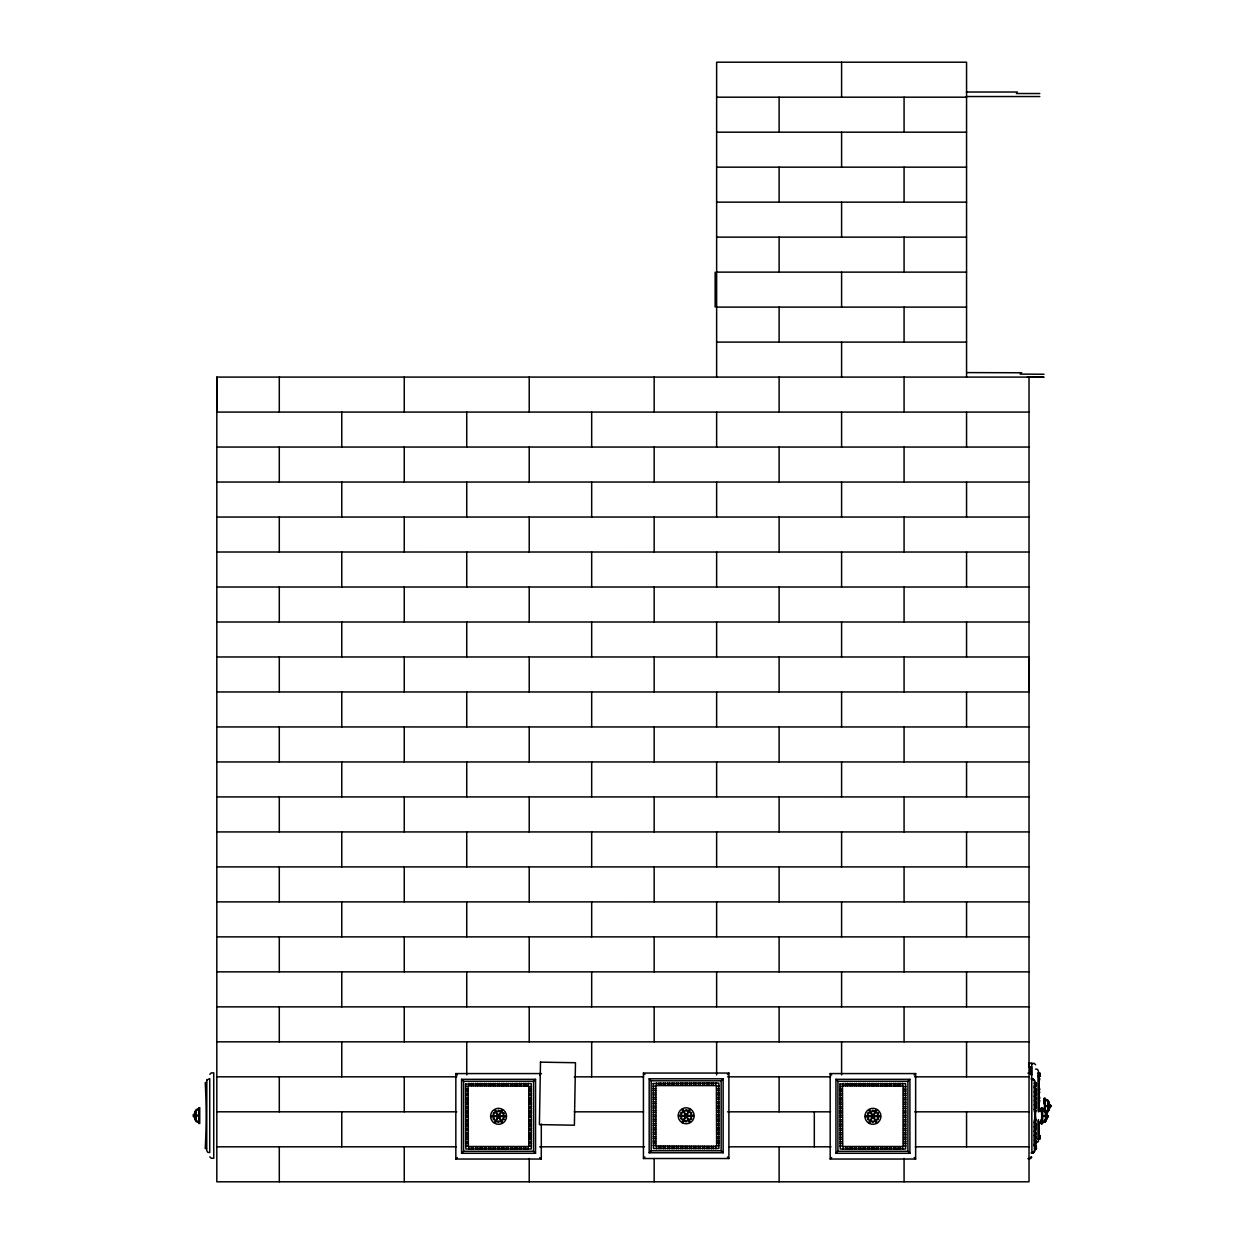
<?xml version="1.0" encoding="UTF-8"?>
<svg xmlns="http://www.w3.org/2000/svg" width="1244" height="1244" viewBox="0 0 1244 1244"><rect width="100%" height="100%" fill="white"/><g stroke="black" fill="none" stroke-linecap="round" stroke-linejoin="round"><path stroke-width="1.5" d="M1034.386 1145.397L1034.386 1146.362L1034.51 1120.657M1034.51 1111.156L1034.51 1086.416C1035.039 1083.928 1037.885 1086.587 1034.355 1087.163M1034.837 1147.901L1034.837 1148.865M1035.552 1083.913C1035.739 1080.569 1035.708 1088.904 1034.821 1085.452M1035.91 1147.901C1035.661 1153.001 1036.361 1139.551 1035.568 1148.896M1036.003 1083.913C1035.692 1080.896 1037.247 1088.002 1034.946 1085.421M1036.345 1147.901L1036.345 1148.865L1034.495 1148.896M1036.345 1148.865L1036.345 1145.584L1034.806 1144.014M1041.71 1117.983L1041.71 1113.831M1047.153 1116.428C1047.184 1121.139 1047.184 1110.674 1047.153 1115.386M1034.697 1117.065L1034.681 1119.802M1036.33 1145.662L1035.475 1146.393M1041.694 1117.33L1041.663 1123.907L1041.694 1118.651M1039.875 1138.042L1039.86 1139.006L1037.978 1139.037M1044.494 1108.109L1044.494 1103.972M1041.648 1120.657L1041.694 1119.787M1042.643 1122.834C1042.736 1124.327 1042.752 1107.487 1042.643 1108.979M1034.402 1082.949C1033.36 1084.737 1036.532 1081.129 1036.345 1083.913M1034.821 1146.362L1035.708 1145.413M1041.648 1111.172L1041.694 1112.043M1044.462 1110.052L1044.416 1107.471M1049.656 1105.527C1049.812 1100.816 1049.812 1111.281 1049.656 1106.569M1043.98 1102.044L1044.229 1098.048L1044.416 1104.625M1044.058 1103.304L1044.229 1100.567L1044.385 1103.304M1044.416 1111.701L1044.385 1108.777M1045.426 1111.701L1045.224 1098.048L1045.084 1099.121M1038.351 1139.006L1038.289 1120.315M1039.766 1136.503L1039.875 1135.725L1039.766 1139.037L1039.206 1136.534M1033.982 1080.398L1032.551 1078.983L1034.852 1080.927L1034.852 1150.902L1033.857 1152.628L1031.043 1152.893M468.102 1086.556L468.366 1146.501L528.762 1146.501L528.762 1086.105L469.066 1085.81L465.567 1086.634M716.622 1145.537L716.357 1085.592L655.961 1085.592L655.961 1145.988L715.658 1146.284L719.156 1145.46M842.468 1086.556L842.717 1146.501L903.113 1146.501L903.113 1086.105L843.432 1085.81L839.933 1086.634M1034.806 1092.185L1036.019 1090.646L1035.132 1086.603M1036.019 1093.056L1035.723 1090.77M1034.806 1095.902L1035.381 1097.317M1035.381 1101.686L1034.806 1100.271M1035.381 1106.056L1034.806 1104.656M1034.806 1109.679L1035.723 1108.264M1038.678 1082.311L1039.253 1080.912M1039.253 1087.443L1039.253 1085.281M1034.355 1122.15C1037.605 1119.258 1033.919 1114.888 1036.33 1110.597L1034.93 1110.426M1039.175 1091.828L1038.678 1090.413M1036.019 1123.674L1034.806 1122.15M1039.253 1096.197L1038.678 1094.782M1035.381 1127.919L1035.381 1125.758M1034.806 1131.542L1036.345 1128.09L1034.355 1127.173M1039.253 1104.936L1039.253 1102.775M1036.019 1136.798L1034.635 1135.585L1036.019 1134.388L1035.459 1130.329M1038.678 1108.559L1039.253 1107.144M1038.631 1108.233L1039.004 1107.347M1038.678 1126.053L1039.253 1124.638M1038.631 1125.727L1039.004 1124.84M1038.678 1130.423L1039.253 1129.023M1039.875 1135.725L1038.678 1134.155M1034.417 1119.802L1034.479 1150.902L1033.002 1152.83M1045.069 1120.937L1044.665 1121.357A10.263 8.397 61 0 1 1043.265 1122.29A10.263 8.35 61.4 0 0 1044.68 1121.357L1045.084 1120.937A8.864 8.397 81 0 0 1046.344 1118.76L1046.328 1118.589A8.864 4.603 -21.5 0 1 1045.458 1119.755M1046.779 1118.76L1046.764 1118.589A8.864 4.603 -21.5 0 1 1045.535 1120.144L1045.1 1120.595A10.263 6.686 -41.5 0 1 1043.281 1122.508A10.263 8.35 61.4 0 0 1045.131 1121.357L1045.52 1120.937A8.864 8.397 81 0 0 1046.779 1118.76L1046.779 1118.589A8.864 4.572 -21.8 0 1 1045.504 1120.144L1045.131 1120.595A10.263 6.64 -41.9 0 1 1043.234 1122.508A10.263 8.397 61 0 0 1045.1 1121.357L1045.504 1120.937M1046.328 1118.76L1046.344 1118.589A8.864 4.572 -21.8 0 1 1045.426 1119.755M1031.82 1157.169L1029.006 1158.646M1034.355 1151.415L1033.422 1152.628M209.816 1074.318L211.231 1072.903L213.735 1072.841L213.735 1158.304L211.231 1158.242L209.816 1156.827M1038.584 1077.288L1039.875 1076.371L1039.766 1073.059L1039.611 1075.562M1034.355 1091.532L1035.583 1090.646M1034.355 1095.902L1036.019 1095.015M1034.355 1100.271L1036.345 1099.354L1036.33 1097.472L1035.272 1097.317M1038.584 1090.413L1039.875 1089.495L1039.175 1087.443M1034.355 1104.656L1036.345 1103.723L1036.33 1101.857L1034.355 1100.924M1034.355 1109.026L1036.019 1108.14L1035.894 1106.227M1034.355 1126.52L1035.692 1125.633M1034.355 1130.889L1035.272 1130.127M1034.355 1135.259L1036.345 1134.341L1035.692 1132.429M1034.355 1144.014L1036.345 1143.081L1036.33 1141.214L1034.355 1140.281M1030.949 1157.169L1029.534 1158.568M1033.982 1151.415L1032.038 1152.893M1045.535 1119.382L1045.489 1117.75M1049.267 1108.731L1049.267 1108.902A8.864 8.49 79.8 0 1 1048.008 1111.063L1047.588 1111.498A10.263 8.553 59.7 0 1 1046.67 1112.152M195.308 1111.032L196.552 1109.353M1039.004 1076.729L1038.678 1077.942M1035.459 1086.603L1035.459 1088.36M1034.806 1095.606L1035.723 1095.14M1035.459 1095.342L1035.723 1097.317M1035.459 1108.466L1035.459 1110.239M541.296 1073.572L455.833 1073.572L455.833 1159.035L457.31 1157.558M461.571 1153.297L463.577 1151.291L463.577 1081.316L461.571 1079.325L461.571 1153.297L535.542 1153.297L535.542 1079.325L461.571 1079.325M463.577 1081.316L533.552 1081.316L535.542 1079.325M539.818 1075.049L540.705 1074.163M643.428 1158.522L728.891 1158.522L728.891 1073.059L643.428 1073.059L643.428 1158.522L644.905 1157.044M649.181 1152.768L651.172 1150.778L721.147 1150.778L723.153 1152.768L649.181 1152.768L649.181 1078.797L723.153 1078.797L723.153 1152.768M721.147 1150.778L721.147 1080.803L723.153 1078.797M727.413 1074.536L728.891 1073.059M830.183 1159.035L915.646 1159.035L915.646 1073.572L830.183 1073.572L830.183 1159.035L831.661 1157.558M835.937 1153.297L837.927 1151.291L837.927 1081.316L835.937 1079.325L835.937 1153.297L909.908 1153.297L909.908 1079.325L835.937 1079.325M837.927 1081.316L907.902 1081.316L909.908 1079.325M914.169 1075.049L915.646 1073.572M1045.473 1112.338L1045.489 1114.064M195.961 1119.149L195.961 1117.392L195.899 1119.056M1030.452 1158.382L1031.385 1157.169L1029.97 1158.568M1035.723 1099.525L1036.019 1101.811M1038.911 1098.607L1039.875 1098.234L1039.175 1096.197M1035.723 1103.894L1035.723 1106.056M1035.723 1121.388L1035.459 1123.348M1035.723 1134.512L1035.723 1136.674L1034.355 1135.912M1035.91 1136.845L1035.723 1141.043M1035.723 1143.252L1035.459 1145.226M1048.288 1103.957L1047.93 1102.573M1039.175 1080.912L1039.875 1078.875L1038.584 1077.942M1039.175 1085.281L1039.175 1083.073M1039.175 1094.036L1039.797 1091.983M1039.175 1102.775L1039.875 1100.738L1038.584 1099.805M1039.175 1107.144L1039.175 1104.936M1039.253 1111.53L1039.175 1109.321M1039.175 1124.638L1039.175 1122.43M1039.175 1129.023L1039.175 1126.815M1039.175 1133.393L1039.175 1131.185M1035.272 1099.525L1035.894 1097.472M1034.93 1108.264L1036.345 1108.093L1036.33 1106.227L1034.355 1105.294M1035.708 1138.882L1036.33 1136.845L1035.241 1136.798M1035.272 1143.252L1035.272 1141.043M1035.241 1090.646L1036.345 1090.599L1036.345 1088.733L1034.93 1088.562M1035.241 1095.015L1036.345 1094.984L1036.345 1093.103L1035.241 1093.056M1035.241 1121.264L1035.91 1119.351M1035.241 1125.633L1036.345 1125.587L1036.345 1123.721L1035.241 1123.674M1032.427 1152.893L1033.375 1152.83M1030.405 1158.568L1027.902 1158.646M1035.568 1145.662L1036.003 1146.377L1035.241 1145.537M966.417 92.025L1017.452 92.025M1016.379 93.533L1039.797 93.533M966.417 96.534L1039.797 96.534M716.637 97.188L966.557 97.188M716.637 132.175L966.557 132.175M716.637 167.162L966.557 167.162M716.637 202.15L966.557 202.15M716.637 237.137L966.557 237.137M716.637 272.125L966.557 272.125M716.637 307.113L966.557 307.113M716.637 342.1L966.557 342.1M966.604 372.594L1021.651 372.765M1020.096 374.086L1043.996 374.257M1043.529 377.087L216.814 377.087L216.814 1181.8L1029.021 1181.8L1029.021 377.087M1027.326 377.259L1043.996 377.259M216.814 412.075L1029.021 412.075M216.814 447.047L1029.021 447.062M216.814 482.034L1029.021 482.05M216.814 517.038L1029.021 517.038M216.814 552.009L1029.021 552.025M216.814 587.012L1029.021 587.012M216.814 622L1029.021 622M216.814 656.972L1029.021 656.987M216.814 691.959L1029.021 691.975M216.814 726.947L1029.021 726.962M216.814 761.95L1029.021 761.95M216.814 796.922L1029.021 796.938M216.814 831.925L1029.021 831.925M216.814 866.897L1029.021 866.912M216.814 901.884L1029.021 901.9M216.814 936.872L1029.021 936.887M216.814 971.859L1029.021 971.875M216.814 1006.862L1029.021 1006.862M216.814 1041.834L1029.021 1041.85M1028.866 1066.808L1031.603 1066.808L1031.603 1074.458M1035.521 1069.062L1037.512 1069.327L1038.445 1071.053L1038.445 1111.872M1027.902 1073.168L1029.892 1073.168M1037.978 1073.059L1039.844 1073.059L1039.875 1074.054M1037.978 1075.562L1039.673 1075.562M1039.875 1076.371L1039.129 1075.562M216.814 1076.822L456.735 1076.822M574.277 1076.837L643.583 1076.837M727.569 1076.837L830.634 1076.837M914.651 1076.837L1029.021 1076.837M1031.043 1078.921L1033.484 1079.186L1034.479 1080.927L1034.479 1112.027M649.181 1078.797L651.172 1080.803L721.147 1080.803M206.488 1082.591L205.244 1082.591C206.457 1105.916 206.457 1125.245 205.244 1148.554L206.488 1148.554M653.178 1086.105L655.697 1086.105M716.622 1086.105L719.156 1086.105M529.027 1086.634L531.546 1086.634M903.377 1086.634L905.912 1086.634M653.178 1088.609L655.666 1088.609M716.653 1088.609L719.156 1088.609M465.567 1089.122L468.071 1089.122M529.058 1089.122L531.546 1089.122M839.933 1089.122L842.437 1089.122M903.408 1089.122L905.912 1089.122M653.178 1090.49L655.666 1090.49M716.653 1090.49L719.156 1090.49M465.567 1091.004L468.071 1091.004M529.058 1091.004L531.546 1091.004M839.933 1091.004L842.437 1091.004M903.408 1091.004L905.912 1091.004M653.178 1092.978L655.666 1092.978M716.653 1092.978L719.156 1092.978M465.567 1093.507L468.071 1093.507M529.058 1093.507L531.546 1093.507M839.933 1093.507L842.437 1093.507M903.408 1093.507L905.912 1093.507M653.178 1094.86L655.666 1094.86M716.653 1094.86L719.156 1094.86M465.567 1095.373L468.071 1095.373M529.058 1095.373L531.546 1095.373M839.933 1095.373L842.437 1095.373M903.408 1095.373L905.912 1095.373M653.178 1097.363L655.666 1097.363M716.653 1097.363L719.156 1097.363M465.567 1097.877L468.071 1097.877M529.058 1097.877L531.546 1097.877M839.933 1097.877L842.437 1097.877M903.408 1097.877L905.912 1097.877M653.178 1099.229L655.666 1099.229M716.653 1099.229L719.156 1099.229M465.567 1099.743L468.071 1099.743M529.058 1099.743L531.546 1099.743M839.933 1099.743L842.437 1099.743M903.408 1099.743L905.912 1099.743M653.178 1101.733L655.666 1101.733M716.653 1101.733L719.156 1101.733M465.567 1102.246L468.071 1102.246M529.058 1102.246L531.546 1102.246M839.933 1102.246L842.437 1102.246M903.408 1102.246L905.912 1102.246M653.178 1103.599L655.666 1103.599M716.653 1103.599L719.156 1103.599M465.567 1104.128L468.071 1104.128M529.058 1104.128L531.546 1104.128M839.933 1104.128L842.437 1104.128M903.408 1104.128L905.912 1104.128M653.178 1106.103L655.666 1106.103M716.653 1106.103L719.156 1106.103M465.567 1106.616L468.071 1106.616M529.058 1106.616L531.546 1106.616M839.933 1106.616L842.437 1106.616M903.408 1106.616L905.912 1106.616M653.178 1107.984L655.666 1107.984M716.653 1107.984L719.156 1107.984M465.567 1108.497L468.071 1108.497M529.058 1108.497L531.546 1108.497M839.933 1108.497L842.437 1108.497M903.408 1108.497L905.912 1108.497M653.178 1110.472L655.666 1110.472M716.653 1110.472L719.156 1110.472M465.567 1111.001L468.071 1111.001M529.058 1111.001L531.546 1111.001M839.933 1111.001L842.437 1111.001M903.408 1111.001L905.912 1111.001M216.814 1111.809L456.735 1111.809M574.277 1111.825L643.49 1111.825M727.569 1111.825L830.634 1111.825M914.76 1111.825L1029.021 1111.825M653.178 1112.354L655.666 1112.354M716.653 1112.354L719.156 1112.354M465.567 1112.867L468.071 1112.867M529.058 1112.867L531.546 1112.867M839.933 1112.867L842.437 1112.867M903.408 1112.867L905.912 1112.867M653.178 1114.857L655.666 1114.857M716.653 1114.857L719.156 1114.857M465.567 1115.37L468.071 1115.37M529.058 1115.37L531.546 1115.37M839.933 1115.37L842.437 1115.37M903.408 1115.37L905.912 1115.37M653.178 1116.723L655.666 1116.723M716.653 1116.723L719.156 1116.723M465.567 1117.236L468.071 1117.236M529.058 1117.236L531.546 1117.236M839.933 1117.236L842.437 1117.236M903.408 1117.236L905.912 1117.236M653.178 1119.227L655.666 1119.227M716.653 1119.227L719.156 1119.227M465.567 1119.74L468.071 1119.74M529.058 1119.74L531.546 1119.74M839.933 1119.74L842.437 1119.74M903.408 1119.74L905.912 1119.74M653.178 1121.093L655.666 1121.093M716.653 1121.093L719.156 1121.093M465.567 1121.621L468.071 1121.621M529.058 1121.621L531.546 1121.621M839.933 1121.621L842.437 1121.621M903.408 1121.621L905.912 1121.621M653.178 1123.596L655.666 1123.596M716.653 1123.596L719.156 1123.596M465.567 1124.11L468.071 1124.11M529.058 1124.11L531.546 1124.11M839.933 1124.11L842.437 1124.11M903.408 1124.11L905.912 1124.11M653.178 1125.478L655.666 1125.478M716.653 1125.478L719.156 1125.478M465.567 1125.991L468.071 1125.991M529.058 1125.991L531.546 1125.991M839.933 1125.991L842.437 1125.991M903.408 1125.991L905.912 1125.991M653.178 1127.966L655.666 1127.966M716.653 1127.966L719.156 1127.966M465.567 1128.495L468.071 1128.495M529.058 1128.495L531.546 1128.495M839.933 1128.495L842.437 1128.495M903.408 1128.495L905.912 1128.495M653.178 1129.847L655.666 1129.847M716.653 1129.847L719.156 1129.847M465.567 1130.361L468.071 1130.361M529.058 1130.361L531.546 1130.361M839.933 1130.361L842.437 1130.361M903.408 1130.361L905.912 1130.361M653.178 1132.351L655.666 1132.351M716.653 1132.351L719.156 1132.351M465.567 1132.864L468.071 1132.864M529.058 1132.864L531.546 1132.864M839.933 1132.864L842.437 1132.864M903.408 1132.864L905.912 1132.864M653.178 1134.217L655.666 1134.217M716.653 1134.217L719.156 1134.217M465.567 1134.73L468.071 1134.73M529.058 1134.73L531.546 1134.73M839.933 1134.73L842.437 1134.73M903.408 1134.73L905.912 1134.73M653.178 1136.721L655.666 1136.721M716.653 1136.721L719.156 1136.721M465.567 1137.234L468.071 1137.234M529.058 1137.234L531.546 1137.234M839.933 1137.234L842.437 1137.234M903.408 1137.234L905.912 1137.234M653.178 1138.587L655.666 1138.587M716.653 1138.587L719.156 1138.587M465.567 1139.115L468.071 1139.115M529.058 1139.115L531.546 1139.115M839.933 1139.115L842.437 1139.115M903.408 1139.115L905.912 1139.115M653.178 1141.09L655.666 1141.09M716.653 1141.09L719.156 1141.09M465.567 1141.603L468.071 1141.603M529.058 1141.603L531.546 1141.603M839.933 1141.603L842.437 1141.603M903.408 1141.603L905.912 1141.603M653.178 1142.972L655.666 1142.972M716.653 1142.972L719.156 1142.972M1035.521 1143.034L1038.398 1141.557L1038.445 1119.647M465.567 1143.485L468.071 1143.485M529.058 1143.485L531.546 1143.485M839.933 1143.485L842.437 1143.485M903.408 1143.485L905.912 1143.485M653.178 1145.46L655.697 1145.46M465.567 1145.988L468.102 1145.988M529.027 1145.988L531.546 1145.988M839.933 1145.988L842.452 1145.988M903.377 1145.988L905.912 1145.988M216.814 1146.812L456.159 1146.797M539.663 1146.812L644.548 1146.812M729.139 1146.812L831.023 1146.812M915.335 1146.812L1029.021 1146.812M463.577 1151.291L533.552 1151.291L535.542 1153.297M837.927 1151.291L907.902 1151.291L909.908 1153.297M455.833 1159.035L541.296 1159.035L541.296 1124.078M1035.257 1085.437L1036.33 1085.437M1030.747 1063.309L1032.504 1064.304M1029.006 1073.168L1031.82 1074.66M1032.038 1078.921L1034.355 1080.398M1036.003 1097.472L1034.355 1096.555M1035.241 1101.811L1035.568 1103.723M1029.534 1073.245L1030.949 1074.66M1035.692 1088.687L1034.355 1087.8M1035.692 1093.056L1034.355 1092.185M1034.681 1109.679L1036.019 1110.55M1035.692 1110.55L1034.355 1109.679M1039.564 1122.554L1038.584 1121.684M1035.692 1123.674L1034.355 1122.788M1035.723 1127.919L1035.91 1123.721M1035.272 1132.304L1034.355 1131.542M1035.381 1145.413L1034.355 1144.667M1045.349 1111.498L1045.535 1111.669A8.864 4.603 21.5 0 1 1046.779 1113.224L1046.764 1113.224A8.864 8.413 -80.7 0 0 1045.504 1110.892L1045.131 1110.457A10.263 8.35 -61.4 0 0 1043.281 1109.306A10.263 6.64 41.9 0 1 1045.1 1111.219L1045.1 1111.219A10.263 6.686 41.5 0 0 1043.281 1109.306A10.263 8.397 -61 0 1 1045.1 1110.457L1045.504 1110.892M830.183 1073.572L831.661 1075.049M914.169 1157.558L915.646 1159.035M643.428 1073.059L644.905 1074.536M727.413 1157.044L728.891 1158.522M455.833 1073.572L457.31 1075.049M539.818 1157.558L541.296 1159.035M1045.069 1110.892L1044.68 1110.457A10.263 8.35 -61.4 0 0 1043.312 1109.524A10.263 8.397 -61 0 1 1044.665 1110.457L1045.084 1110.892A8.864 8.413 -80.7 0 1 1046.344 1113.1L1046.328 1113.224A8.864 4.603 21.5 0 0 1045.458 1112.058M1047.759 1101.64L1047.541 1101.36A10.263 6.469 43 0 0 1045.675 1099.447A10.263 8.553 -59.7 0 1 1047.588 1100.598L1048.132 1101.018A8.864 8.304 -81.7 0 1 1049.376 1103.195L1049.376 1103.195A8.864 4.681 20.5 0 0 1048.194 1101.811L1047.79 1101.36A10.263 6.842 40.4 0 0 1045.94 1099.447A10.263 8.195 -62.5 0 1 1047.743 1100.598L1048.008 1101.018A8.864 8.49 -79.8 0 1 1049.267 1103.195L1049.267 1103.195A8.864 4.494 22.7 0 0 1047.946 1101.811M1039.004 1095.995L1038.631 1095.109M1035.024 1127.733L1034.744 1126.846M1035.132 1145.226L1034.744 1144.34M196.552 1121.793L195.308 1120.113M1035.599 1064.786L1034.246 1063.387L1028.741 1063.309L1028.741 1067.196M1038.351 1073.059L1038.382 1110.892M1038.258 1075.562L1038.289 1076.558M1035.894 1082.918L1035.91 1083.913M1034.837 1082.918L1034.837 1083.913M1034.386 1085.421L1034.386 1086.416M1036.003 1148.865L1036.003 1147.901M1035.879 1085.452L1035.894 1086.23M1034.681 1112.027L1034.697 1114.748M1050.745 1106.04C1050.667 1103.133 1050.776 1108.855 1050.682 1106.04M1041.694 1113.178L1041.663 1107.906L1041.694 1114.484M1039.378 1073.059L1039.378 1075.562M1039.378 1136.534L1039.378 1139.037M1036.33 1082.918L1036.345 1086.23M1036.299 1082.918L1036.283 1085.421M1036.112 1146.393L1036.283 1148.896M1036.003 1093.103L1036.003 1094.984M1035.894 1101.857L1035.91 1103.723M1035.91 1128.09L1036.003 1129.972M1035.552 1093.103L1035.568 1094.984M1035.552 1119.351L1035.568 1121.217M1031.727 1063.309L1031.867 1152.893M1030.359 1066.808L1030.359 1074.458M1029.223 656.987L1029.223 691.975M966.557 377.087L966.557 62.2L716.637 62.2L716.637 377.087M966.557 412.075L966.557 447.062M966.557 482.05L966.557 517.038M966.557 552.025L966.557 587.012M966.557 622L966.557 656.987M966.557 691.975L966.557 726.962M966.557 761.95L966.557 796.938M966.557 831.925L966.557 866.912M966.557 901.9L966.557 936.887M966.557 971.875L966.557 1006.862M966.557 1041.85L966.557 1076.837M966.557 1111.825L966.557 1146.812M907.902 1081.316L907.902 1151.291M904.077 97.188L904.077 132.175M904.077 167.162L904.077 202.15M904.077 237.137L904.077 272.125M904.077 307.113L904.077 342.1M904.077 377.087L904.077 412.075M904.077 447.062L904.077 482.05M904.077 517.038L904.077 552.025M904.077 587.012L904.077 622M904.077 656.987L904.077 691.975M904.077 726.962L904.077 761.95M904.077 796.938L904.077 831.925M904.077 866.912L904.077 901.9M904.077 936.887L904.077 971.875M904.077 1006.862L904.077 1041.85M904.077 1158.475L904.077 1181.8M902.6 1083.322L902.6 1085.841M902.6 1146.766L902.6 1149.301M900.096 1083.322L900.096 1085.81M900.096 1146.797L900.096 1149.301M898.215 1083.322L898.215 1085.81M898.215 1146.797L898.215 1149.301M895.727 1083.322L895.727 1085.81M895.727 1146.797L895.727 1149.301M893.845 1083.322L893.845 1085.81M893.845 1146.797L893.845 1149.301M891.357 1083.322L891.357 1085.81M891.357 1146.797L891.357 1149.301M889.476 1083.322L889.476 1085.81M889.476 1146.797L889.476 1149.301M886.972 1083.322L886.972 1085.81M886.972 1146.797L886.972 1149.301M885.106 1083.322L885.106 1085.81M885.106 1146.797L885.106 1149.301M882.602 1083.322L882.602 1085.81M882.602 1146.797L882.602 1149.301M880.721 1083.322L880.721 1085.81M880.721 1146.797L880.721 1149.301M878.233 1083.322L878.233 1085.81M878.233 1146.797L878.233 1149.301M876.351 1083.322L876.351 1085.81M876.351 1146.797L876.351 1149.301M873.863 1083.322L873.863 1085.81M873.863 1146.797L873.863 1149.301M871.982 1083.322L871.982 1085.81M871.982 1146.797L871.982 1149.301M869.478 1083.322L869.478 1085.81M869.478 1146.797L869.478 1149.301M867.612 1083.322L867.612 1085.81M867.612 1146.797L867.612 1149.301M865.109 1083.322L865.109 1085.81M865.109 1146.797L865.109 1149.301M863.227 1083.322L863.227 1085.81M863.227 1146.797L863.227 1149.301M860.739 1083.322L860.739 1085.81M860.739 1146.797L860.739 1149.301M858.858 1083.322L858.858 1085.81M858.858 1146.797L858.858 1149.301M856.37 1083.322L856.37 1085.81M856.37 1146.797L856.37 1149.301M854.488 1083.322L854.488 1085.81M854.488 1146.797L854.488 1149.301M851.984 1083.322L851.984 1085.81M851.984 1146.797L851.984 1149.301M850.119 1083.322L850.119 1085.81M850.119 1146.797L850.119 1149.301M847.615 1083.322L847.615 1085.81M847.615 1146.797L847.615 1149.301M845.733 1083.322L845.733 1085.81M845.733 1146.797L845.733 1149.301M843.245 1083.322L843.245 1085.841M843.245 1146.766L843.245 1149.301M841.597 62.2L841.597 97.188M841.597 132.175L841.597 167.162M841.597 202.15L841.597 237.137M841.597 272.125L841.597 307.113M841.597 342.1L841.597 377.087M841.597 412.075L841.597 447.062M841.597 482.05L841.597 517.038M841.597 552.025L841.597 587.012M841.597 622L841.597 656.987M841.597 691.975L841.597 726.962M841.597 761.95L841.597 796.938M841.597 831.925L841.597 866.912M841.597 901.9L841.597 936.887M841.597 971.875L841.597 1006.862M841.597 1041.85L841.597 1074.894M814.307 1111.825L814.307 1146.812M779.117 97.188L779.117 132.175M779.117 167.162L779.117 202.15M779.117 237.137L779.117 272.125M779.117 307.113L779.117 342.1M779.117 377.087L779.117 412.075M779.117 447.062L779.117 482.05M779.117 517.022L779.117 552.025M779.117 587.012L779.117 622M779.117 656.987L779.117 691.975M779.117 726.962L779.117 761.95M779.117 796.938L779.117 831.925M779.117 866.912L779.117 901.9M779.117 936.887L779.117 971.875M779.117 1006.862L779.117 1041.85M779.117 1076.837L779.117 1111.825M779.117 1146.812L779.117 1181.8M716.637 412.075L716.637 447.062M716.637 482.05L716.637 517.038M716.637 552.025L716.637 587.012M716.637 622L716.637 656.987M716.637 691.975L716.637 726.962M716.637 761.95L716.637 796.938M716.637 831.925L716.637 866.912M716.637 901.9L716.637 936.887M716.637 971.875L716.637 1006.862M716.637 1041.85L716.637 1074.894M715.844 1082.793L715.844 1085.328M715.844 1146.253L715.844 1148.772M715.144 272.125L715.144 307.113M713.341 1082.793L713.341 1085.297M713.341 1146.284L713.341 1148.772M711.459 1082.793L711.459 1085.297M711.459 1146.284L711.459 1148.772M708.971 1082.793L708.971 1085.297M708.971 1146.284L708.971 1148.772M707.09 1082.793L707.09 1085.297M707.09 1146.284L707.09 1148.772M704.586 1082.793L704.586 1085.297M704.586 1146.284L704.586 1148.772M702.72 1082.793L702.72 1085.297M702.72 1146.284L702.72 1148.772M700.216 1082.793L700.216 1085.297M700.216 1146.284L700.216 1148.772M698.351 1082.793L698.351 1085.297M698.351 1146.284L698.351 1148.772M695.847 1082.793L695.847 1085.297M695.847 1146.284L695.847 1148.772M693.965 1082.793L693.965 1085.297M693.965 1146.284L693.965 1148.772M691.477 1082.793L691.477 1085.297M691.477 1146.284L691.477 1148.772M689.596 1082.793L689.596 1085.297M689.596 1146.284L689.596 1148.772M687.092 1082.793L687.092 1085.297M687.092 1146.284L687.092 1148.772M685.226 1082.793L685.226 1085.297M685.226 1146.284L685.226 1148.772M682.723 1082.793L682.723 1085.297M682.723 1146.284L682.723 1148.772M680.857 1082.793L680.857 1085.297M680.857 1146.284L680.857 1148.772M678.353 1082.793L678.353 1085.297M678.353 1146.284L678.353 1148.772M676.472 1082.793L676.472 1085.297M676.472 1146.284L676.472 1148.772M673.984 1082.793L673.984 1085.297M673.984 1146.284L673.984 1148.772M672.102 1082.793L672.102 1085.297M672.102 1146.284L672.102 1148.772M669.599 1082.793L669.599 1085.297M669.599 1146.284L669.599 1148.772M667.733 1082.793L667.733 1085.297M667.733 1146.284L667.733 1148.772M665.229 1082.793L665.229 1085.297M665.229 1146.284L665.229 1148.772M663.363 1082.793L663.363 1085.297M663.363 1146.284L663.363 1148.772M660.859 1082.793L660.859 1085.297M660.859 1146.284L660.859 1148.772M658.978 1082.793L658.978 1085.297M658.978 1146.284L658.978 1148.772M656.49 1082.793L656.49 1085.328M656.49 1146.253L656.49 1148.772M654.157 377.087L654.157 412.075M654.157 447.062L654.157 482.05M654.157 517.022L654.157 552.025M654.157 587.012L654.157 622M654.157 656.987L654.157 691.975M654.157 726.962L654.157 761.95M654.157 796.938L654.157 831.925M654.157 866.912L654.157 901.9M654.157 936.872L654.157 971.875M654.157 1006.862L654.157 1041.85M654.157 1158.475L654.157 1181.8M651.172 1080.803L651.172 1150.778M591.678 412.075L591.678 447.062M591.678 482.05L591.678 517.038M591.678 552.025L591.678 587.012M591.678 622L591.678 656.987M591.678 691.975L591.678 726.962M591.678 761.95L591.678 796.938M591.678 831.925L591.678 866.912M591.678 901.884L591.678 936.887M591.678 971.875L591.678 1006.862M591.678 1041.85L591.678 1076.837M533.552 1081.316L533.552 1151.291M529.213 377.072L529.213 412.075M529.213 447.047L529.213 482.05M529.213 517.022L529.213 552.025M529.213 586.997L529.213 622M529.213 656.972L529.213 691.975M529.213 726.947L529.213 761.95M529.213 796.922L529.213 831.925M529.213 866.897L529.213 901.9M529.213 936.872L529.213 971.859M529.213 1006.862L529.213 1041.85M529.213 1158.459L529.213 1181.8M528.233 1083.322L528.233 1085.841M528.233 1146.766L528.233 1149.301M525.745 1083.322L525.745 1085.81M525.745 1146.797L525.745 1149.301M523.864 1083.322L523.864 1085.81M523.864 1146.797L523.864 1149.301M521.36 1083.322L521.36 1085.81M521.36 1146.797L521.36 1149.301M519.494 1083.322L519.494 1085.81M519.494 1146.797L519.494 1149.301M516.991 1083.322L516.991 1085.81M516.991 1146.797L516.991 1149.301M515.125 1083.322L515.125 1085.81M515.125 1146.797L515.125 1149.301M512.621 1083.322L512.621 1085.81M512.621 1146.797L512.621 1149.301M510.74 1083.322L510.74 1085.81M510.74 1146.797L510.74 1149.301M508.252 1083.322L508.252 1085.81M508.252 1146.797L508.252 1149.301M506.37 1083.322L506.37 1085.81M506.37 1146.797L506.37 1149.301M503.867 1083.322L503.867 1085.81M503.867 1146.797L503.867 1149.301M502.001 1083.322L502.001 1085.81M502.001 1146.797L502.001 1149.301M499.497 1083.322L499.497 1085.81M499.497 1146.797L499.497 1149.301M497.631 1083.322L497.631 1085.81M497.631 1146.797L497.631 1149.301M495.128 1083.322L495.128 1085.81M495.128 1146.797L495.128 1149.301M493.246 1083.322L493.246 1085.81M493.246 1146.797L493.246 1149.301M490.758 1083.322L490.758 1085.81M490.758 1146.797L490.758 1149.301M488.876 1083.322L488.876 1085.81M488.876 1146.797L488.876 1149.301M486.373 1083.322L486.373 1085.81M486.373 1146.797L486.373 1149.301M484.507 1083.322L484.507 1085.81M484.507 1146.797L484.507 1149.301M482.003 1083.322L482.003 1085.81M482.003 1146.797L482.003 1149.301M480.137 1083.322L480.137 1085.81M480.137 1146.797L480.137 1149.301M477.634 1083.322L477.634 1085.81M477.634 1146.797L477.634 1149.301M475.752 1083.322L475.752 1085.81M475.752 1146.797L475.752 1149.301M473.264 1083.322L473.264 1085.81M473.264 1146.797L473.264 1149.301M471.383 1083.322L471.383 1085.81M471.383 1146.797L471.383 1149.301M468.879 1083.322L468.879 1085.841M468.879 1146.766L468.879 1149.301M466.733 412.059L466.733 447.062M466.733 482.034L466.733 517.038M466.733 552.009L466.733 587.012M466.733 621.984L466.733 656.987M466.733 691.959L466.733 726.962M466.733 761.934L466.733 796.938M466.733 831.909L466.733 866.912M466.733 901.884L466.733 936.872M466.733 971.875L466.733 1006.862M466.733 1041.85L466.733 1074.894M404.253 377.072L404.253 412.059M404.253 447.047L404.253 482.034M404.253 517.022L404.253 552.009M404.253 586.997L404.253 621.984M404.253 656.972L404.253 691.959M404.253 726.947L404.253 761.934M404.253 796.922L404.253 831.909M404.253 866.897L404.253 901.884M404.253 936.872L404.253 971.859M404.253 1006.847L404.253 1041.85M404.253 1076.822L404.253 1111.809M404.253 1146.797L404.253 1181.784M341.773 412.059L341.773 447.047M341.773 482.034L341.773 517.022M341.773 552.009L341.773 586.997M341.773 621.984L341.773 656.972M341.773 691.959L341.773 726.947M341.773 761.934L341.773 796.922M341.773 831.909L341.773 866.897M341.773 901.884L341.773 936.872M341.773 971.859L341.773 1006.862M341.773 1041.834L341.773 1076.837M341.773 1111.809L341.773 1146.797M279.294 377.072L279.294 412.075M279.294 447.047L279.294 482.05M279.294 517.022L279.294 552.025M279.294 586.997L279.294 622M279.294 656.972L279.294 691.975M279.294 726.947L279.294 761.95M279.294 796.922L279.294 831.925M279.294 866.897L279.294 901.9M279.294 936.872L279.294 971.875M279.294 1006.847L279.294 1041.85M279.294 1076.822L279.294 1111.825M279.294 1146.797L279.294 1181.8M216.907 377.087L216.907 412.075M199.74 1107.58L199.74 1123.565M198.745 1107.58L198.745 1123.565M194.251 1113.567L194.251 1117.579M193.255 1114.577L193.255 1116.568M1045.504 1111.669A8.864 4.572 21.8 0 1 1046.764 1113.224M1045.426 1112.058A8.864 4.572 21.8 0 1 1046.313 1113.224M1048.987 1109.119A8.864 4.494 -22.7 0 1 1047.946 1110.286L1047.541 1110.736A10.263 6.469 -43 0 1 1046.639 1111.732M1048.163 1115.65L1048.163 1116.894L1048.163 1115.65M1041.197 1110.254L1041.197 1111.903L1041.228 1107.906L1041.197 1110.254M1041.259 1119.911L1041.228 1123.907L1041.197 1119.911M1042.223 1108.186L1042.208 1108.979L1042.239 1108.186M1042.254 1122.834L1042.223 1123.907L1042.208 1122.834M540.487 1062.143L539.414 1124.607L574.386 1125.214L575.474 1062.734L540.487 1062.143M206.815 1080.072L206.737 1150.56L207.748 1152.286L209.738 1152.566L209.738 1078.579L206.815 1080.072M465.614 1084.053L465.862 1149.005L531.25 1149.005L531.25 1083.617L465.614 1084.053M497.6 1116.055C498.813 1119.833 500.554 1113.38 497.6 1116.055M653.209 1083.54L653.458 1148.476L718.861 1148.476L718.861 1083.089L653.209 1083.54M685.195 1115.526C686.424 1119.32 688.15 1112.851 685.195 1115.526M839.964 1084.053L840.229 1149.005L905.616 1149.005L905.616 1083.617L839.964 1084.053M871.966 1116.055C873.179 1119.833 874.905 1113.38 871.966 1116.055M493.246 1118.885C494.817 1121.995 494.583 1116.35 493.246 1118.885M503.944 1113.193C503.96 1116.692 500.928 1111.436 503.944 1113.193M680.841 1118.372C682.412 1121.466 682.194 1115.837 680.841 1118.372M691.54 1112.68C691.555 1116.163 688.538 1110.923 691.54 1112.68M867.612 1118.885C869.167 1121.995 868.95 1116.35 867.612 1118.885M878.311 1113.193C878.326 1116.692 875.294 1111.436 878.311 1113.193M497.18 1118.683L497.102 1119.149A8.864 2.799 -86.9 0 1 496.574 1121.326L496.294 1121.746A10.263 5.194 -71.2 0 1 494.754 1122.897A10.263 5.194 -48.8 0 1 494.972 1120.984L495.205 1120.533A8.864 2.799 -33.1 0 1 496.822 1118.994L497.18 1118.683M500.026 1113.458L500.306 1113.613A8.864 2.799 -33.1 0 0 501.923 1112.074L502.141 1111.623A10.263 5.194 -48.8 0 0 502.374 1109.71A10.263 5.194 -71.2 0 0 500.819 1110.861L500.554 1111.281A8.864 2.799 -86.9 0 0 500.026 1113.458M684.791 1118.169L684.698 1118.636A8.864 2.799 -86.9 0 1 684.169 1120.813L683.905 1121.233A10.263 5.194 -71.2 0 1 682.35 1122.383A10.263 5.194 -48.8 0 1 682.583 1120.471L682.801 1120.02A8.864 2.799 -33.1 0 1 684.418 1118.48L684.791 1118.169M687.621 1112.945L687.901 1113.1A8.864 2.799 -33.1 0 0 689.518 1111.561L689.751 1111.11A10.263 5.194 -48.8 0 0 689.969 1109.197A10.263 5.194 -71.2 0 0 688.43 1110.348L688.15 1110.768A8.864 2.799 -86.9 0 0 687.621 1112.945M871.546 1118.683L871.469 1119.149A8.864 2.799 -86.9 0 1 870.924 1121.326L870.66 1121.746A10.263 5.194 -71.2 0 1 869.105 1122.897A10.263 5.194 -48.8 0 1 869.338 1120.984L869.572 1120.533A8.864 2.799 -33.1 0 1 871.173 1118.994L871.546 1118.683M874.376 1113.458L874.656 1113.613A8.864 2.799 -33.1 0 0 876.274 1112.074L876.507 1111.623A10.263 5.194 -48.8 0 0 876.725 1109.71A10.263 5.194 -71.2 0 0 875.185 1110.861L874.905 1111.281A8.864 2.799 -86.9 0 0 874.376 1113.458M1049.547 1108.42L1049.376 1108.902A8.864 8.304 81.7 0 1 1048.132 1111.063L1047.743 1111.498A10.263 8.195 62.5 0 1 1045.94 1112.649A10.263 6.842 -40.4 0 0 1047.79 1110.736L1048.194 1110.286A8.864 4.681 -20.5 0 0 1049.376 1108.731L1049.547 1108.42M194.639 1112.727L194.639 1112.882A8.864 8.413 80.8 0 1 195.899 1110.55L196.303 1110.13A10.263 8.366 61.2 0 1 198.154 1108.979A10.263 6.655 -41.7 0 0 196.303 1110.892L195.899 1111.343A8.864 4.587 -21.6 0 0 194.639 1112.882M1048.194 1107.86L1048.148 1109.617L1048.241 1107.891M196.303 1112.991C194.686 1115.401 196.319 1110.114 196.303 1112.991M1047.977 1111.436C1046.453 1113.691 1049.672 1109.166 1048.101 1111.374M1045.007 1121.295C1043.327 1123.627 1046.842 1118.916 1045.022 1121.295M1045.458 1121.295C1043.763 1123.627 1047.277 1118.916 1045.458 1121.295M1044.898 1120.315L1044.696 1120.595A10.263 6.686 -41.5 0 1 1044.26 1121.093A10.263 6.64 -41.9 0 0 1044.665 1120.595L1044.898 1120.315M1049.594 1106.04L1049.438 1106.211A8.864 3.716 21.3 0 1 1048.257 1106.833L1047.868 1106.802A10.263 1.524 31.2 0 1 1046.08 1106.04A10.263 1.524 -31.2 0 1 1047.868 1105.278L1048.257 1105.263A8.864 3.716 -21.3 0 1 1049.438 1105.885L1049.594 1106.04M1046.95 1115.915L1046.779 1116.07A8.864 3.794 20.6 0 1 1045.551 1116.692L1045.147 1116.677A10.263 1.679 30.9 0 1 1043.296 1115.915A10.263 1.679 -30.9 0 1 1045.147 1115.153L1045.551 1115.122A8.864 3.794 -20.6 0 1 1046.779 1115.744L1046.95 1115.915M194.639 1115.417L194.639 1115.744A8.864 3.81 -20.4 0 0 195.899 1116.366L196.303 1116.334A10.263 1.711 -30.9 0 0 198.154 1115.573A10.263 1.711 30.9 0 0 196.303 1114.811L195.899 1114.779A8.864 3.81 20.4 0 0 194.639 1115.417M1047.837 1102.728L1048.194 1104.237L1047.837 1102.728M499.575 1110.923C497.413 1113.302 497.382 1108.544 499.575 1110.923M497.616 1121.637C499.357 1124.141 499.995 1119.413 497.616 1121.637M687.186 1110.394C685.04 1112.805 685.024 1108.031 687.186 1110.394M685.211 1121.108C686.983 1123.627 687.605 1118.9 685.211 1121.108M873.941 1110.923C871.764 1113.302 871.749 1108.544 873.941 1110.923M871.982 1121.637C873.708 1124.141 874.361 1119.413 871.982 1121.637M1035.677 1086.416L1035.723 1086.401M493.666 1112.991C491.707 1115.79 496.543 1113.085 493.666 1112.991M503.944 1119.413C500.928 1121.217 503.96 1115.899 503.944 1119.413M681.277 1112.478C679.302 1115.262 684.138 1112.556 681.277 1112.478M691.54 1118.9C688.538 1120.657 691.555 1115.401 691.54 1118.9M868.032 1112.991C866.057 1115.79 870.909 1113.085 868.032 1112.991M878.311 1119.413C875.294 1121.217 878.326 1115.899 878.311 1119.413M495.812 1116.303L495.361 1116.474A8.864 2.799 -26.9 0 1 493.215 1117.096L492.717 1117.065A10.263 5.194 -11.2 0 1 490.945 1116.303A10.263 5.194 11.2 0 1 492.717 1115.541L493.215 1115.51A8.864 2.799 26.9 0 1 495.361 1116.148L495.812 1116.303M501.752 1116.148L501.752 1116.474A8.864 2.799 26.9 0 0 503.913 1117.096L504.411 1117.065A10.263 5.194 11.2 0 0 506.184 1116.303A10.263 5.194 -11.2 0 0 504.411 1115.541L503.913 1115.51A8.864 2.799 -26.9 0 0 501.752 1116.148M683.407 1115.79L682.972 1115.946A8.864 2.799 -26.9 0 1 680.81 1116.583L680.312 1116.552A10.263 5.194 -11.2 0 1 678.54 1115.79A10.263 5.194 11.2 0 1 680.312 1115.028L680.81 1114.997A8.864 2.799 26.9 0 1 682.972 1115.619L683.407 1115.79M689.363 1115.619L689.363 1115.946A8.864 2.799 26.9 0 0 691.508 1116.583L692.006 1116.552A10.263 5.194 11.2 0 0 693.779 1115.79A10.263 5.194 -11.2 0 0 692.006 1115.028L691.508 1114.997A8.864 2.799 -26.9 0 0 689.363 1115.619M870.162 1116.303L869.727 1116.474A8.864 2.799 -26.9 0 1 867.581 1117.096L867.068 1117.065A10.263 5.194 -11.2 0 1 865.295 1116.303A10.263 5.194 11.2 0 1 867.068 1115.541L867.581 1115.51A8.864 2.799 26.9 0 1 869.727 1116.148L870.162 1116.303M876.118 1116.148L876.118 1116.474A8.864 2.799 26.9 0 0 878.264 1117.096L878.762 1117.065A10.263 5.194 11.2 0 0 880.534 1116.303A10.263 5.194 -11.2 0 0 878.762 1115.541L878.264 1115.51A8.864 2.799 -26.9 0 0 876.118 1116.148M1030.452 1073.448L1031.385 1074.66L1030.452 1073.448M871.546 1113.924L871.173 1113.613A8.864 2.799 33.1 0 1 869.556 1112.074L869.338 1111.623A10.263 5.194 48.8 0 1 869.105 1109.71A10.263 5.194 71.2 0 1 870.66 1110.861L870.924 1111.281A8.864 2.799 86.9 0 1 871.469 1113.458L871.546 1113.924M874.656 1118.994L874.376 1119.149A8.864 2.799 86.9 0 0 874.905 1121.326L875.185 1121.746A10.263 5.194 71.2 0 0 876.725 1122.897A10.263 5.194 48.8 0 0 876.507 1120.984L876.274 1120.533A8.864 2.799 33.1 0 0 874.656 1118.994M684.791 1113.411L684.418 1113.1A8.864 2.799 33.1 0 1 682.801 1111.561L682.583 1111.11A10.263 5.194 48.8 0 1 682.35 1109.197A10.263 5.194 71.2 0 1 683.905 1110.348L684.169 1110.768A8.864 2.799 86.9 0 1 684.698 1112.945L684.791 1113.411M687.901 1118.48L687.621 1118.636A8.864 2.799 86.9 0 0 688.15 1120.813L688.43 1121.233A10.263 5.194 71.2 0 0 689.969 1122.383A10.263 5.194 48.8 0 0 689.751 1120.471L689.518 1120.02A8.864 2.799 33.1 0 0 687.901 1118.48M497.18 1113.924L496.822 1113.613A8.864 2.799 33.1 0 1 495.205 1112.074L494.972 1111.623A10.263 5.194 48.8 0 1 494.754 1109.71A10.263 5.194 71.2 0 1 496.294 1110.861L496.574 1111.281A8.864 2.799 86.9 0 1 497.102 1113.458L497.18 1113.924M500.306 1118.994L500.026 1119.149A8.864 2.799 86.9 0 0 500.554 1121.326L500.819 1121.746A10.263 5.194 71.2 0 0 502.374 1122.897A10.263 5.194 48.8 0 0 502.141 1120.984L501.923 1120.533A8.864 2.799 33.1 0 0 500.306 1118.994M196.085 1119.989L195.899 1119.802A8.864 4.587 21.6 0 1 194.639 1118.263L194.639 1118.418A8.864 8.413 -80.8 0 0 195.899 1120.595L196.303 1121.015A10.263 8.366 -61.2 0 0 198.154 1122.166A10.263 6.655 41.7 0 1 196.303 1120.253L196.085 1119.989M1048.039 1100.722C1046.266 1098.25 1049.734 1102.93 1048.101 1100.722M1045.504 1110.581C1043.685 1108.109 1047.215 1112.805 1045.504 1110.581M1045.069 1110.581C1043.249 1108.109 1046.764 1112.805 1045.069 1110.581M1044.867 1111.498L1044.649 1111.219A10.263 6.64 41.9 0 0 1044.229 1110.721A10.263 6.686 41.5 0 1 1044.696 1111.219L1044.898 1111.498M868.918 1123.239A7.993 7.993 0 0 0 880.923 1116.303A7.993 7.993 0 0 0 868.918 1109.384A7.993 7.993 0 0 0 868.918 1123.239M871.92 1118.029A2.006 2.006 0 0 0 874.921 1116.303A2.006 2.006 0 0 0 871.92 1114.577A2.006 2.006 0 0 0 871.92 1118.029M1043.794 1110.223A10.263 6.686 41.5 0 0 1043.312 1109.741A10.263 6.64 41.9 0 1 1043.763 1110.223M1043.265 1122.088A10.263 6.64 -41.9 0 0 1043.763 1121.59A10.263 6.686 -41.5 0 1 1043.312 1122.088M682.163 1122.71A7.993 7.993 0 0 0 694.152 1115.79A7.993 7.993 0 0 0 682.163 1108.855A7.993 7.993 0 0 0 682.163 1122.71M685.164 1117.516A2.006 2.006 0 0 0 688.165 1115.79A2.006 2.006 0 0 0 685.164 1114.064A2.006 2.006 0 0 0 685.164 1117.516M494.568 1123.239A7.993 7.993 0 0 0 506.557 1116.303A7.993 7.993 0 0 0 494.568 1109.384A7.993 7.993 0 0 0 494.568 1123.239M497.569 1118.029A2.006 2.006 0 0 0 500.554 1116.303A2.006 2.006 0 0 0 497.569 1114.577A2.006 2.006 0 0 0 497.569 1118.029"/></g></svg>
